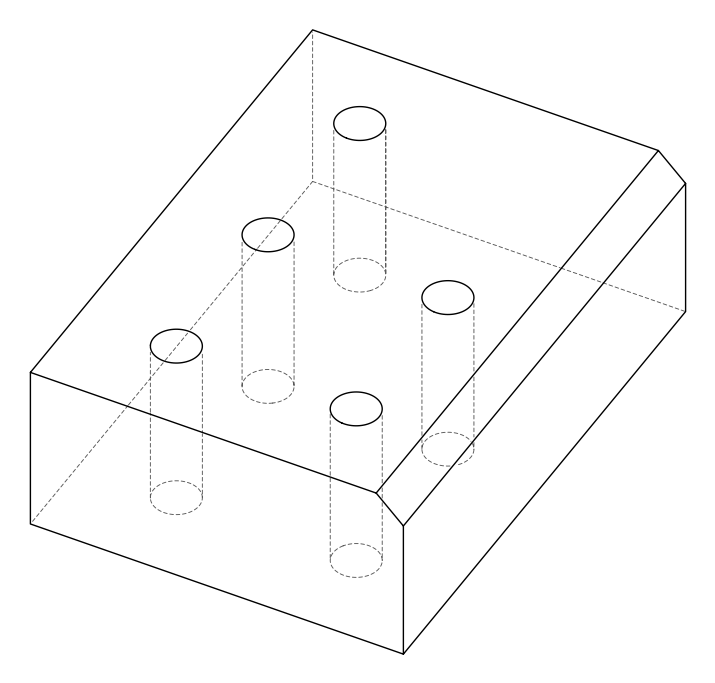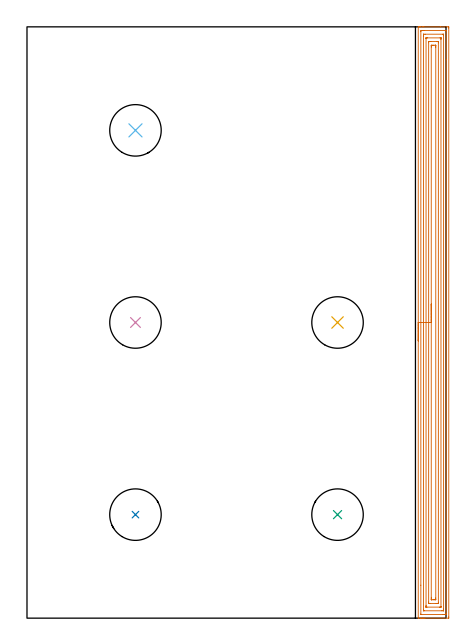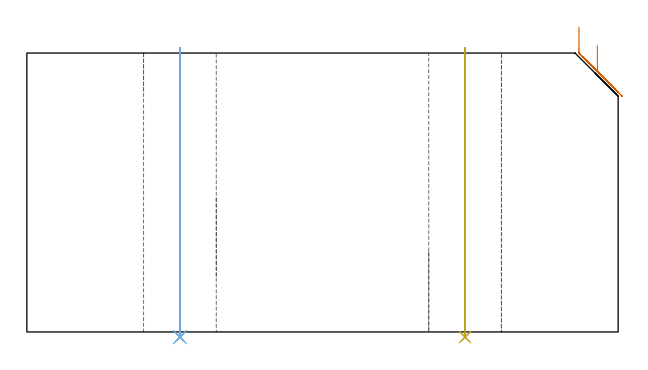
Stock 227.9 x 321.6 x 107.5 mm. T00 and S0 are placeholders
(PLAN: 6 operations, 1 tool changes, 18 min)
(1 AREA_MILL | FG_CHAMFER_SURFACE | UGT0205_001 | 15.77 min | 44305 mm3)
(2 INDEXABLE_INSERT_DRILL_THROUGH_HOLE_FROM_SOLID | STEP1HOLE | NXT0302_027 | 0.45 min | 66163 mm3)
(3 INDEXABLE_INSERT_DRILL_THROUGH_HOLE_FROM_SOLID_1 | STEP1HOLE_1 | NXT0302_027 | 0.45 min | 66154 mm3)
(4 INDEXABLE_INSERT_DRILL_THROUGH_HOLE_FROM_SOLID_2 | STEP1HOLE_2 | NXT0302_027 | 0.45 min | 66160 mm3)
(5 INDEXABLE_INSERT_DRILL_THROUGH_HOLE_FROM_SOLID_3 | STEP1HOLE_3 | NXT0302_027 | 0.45 min | 66155 mm3)
(6 INDEXABLE_INSERT_DRILL_THROUGH_HOLE_FROM_SOLID_4 | STEP1HOLE_4 | NXT0302_027 | 0.45 min | 66160 mm3)
(TOOL UGT0205_001 | Chamfer Mill 20 x 3 x 45 deg. | D20 FL50 Z2)
(TOOL NXT0302_027 | Index. Insert Drill 28mm [880-D2800L32-05] | D28 PA176 FL140 Z2)
(OP 1 AREA_MILL)
G17 G21 G94 G90
T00 M6
G54
G17 G0 G90 X212.8 Y150.8 S1061 M3
G43 Z117.5 H0
G94 G1 Y150.838 Z116.628 F250.
Y150.952 Z115.763
Y151.141 Z114.912
Y151.403 Z114.08
Y151.737 Z113.274
Y152.14 Z112.5
Y152.608 Z111.764
Y153.14 Z111.072
Y153.729 Z110.429
Y154.372 Z109.839
Y155.064 Z109.308
Y155.8 Z108.84
Y156.574 Z108.437
Y157.38 Z108.103
Y158.212 Z107.841
Y159.064 Z107.652
Y159.928 Z107.538
Y160.8 Z107.5
Y321.441
X212.802 Y321.59 Z107.488
X212.94 Y321.597 Z107.352
X213.085 Y321.6 Z107.214
X213.451 Z106.848
X214.078 Z106.217
X215.269 Z105.028
X215.833 Z104.461
X224.909 Z95.388
X229. Z91.297
X229.285 Y321.597 Z91.012
X229.392 Y321.59 Z90.905
X229.399 Y321.482 Z90.899
X229.4 Y320.995 Z90.9
Y0.605
X229.395 Y0.114 Z90.903
X229.392 Y0.01 Z90.906
X229.282 Y0. Z91.015
X216.429 Z103.866
X215.833 Z104.461
X215.269 Z105.028
X214.956 Z105.34
X214.391 Z105.905
X214.078 Z106.217
X213.085 Z107.214
X212.942 Y0.001 Z107.35
X212.898 Y0.002 Z107.393
X212.803 Y0.01 Z107.488
X212.8 Y0.159 Z107.5
Y160.8
X214.214 Z106.086
X214.215 Y319.07 Z106.085
X214.216 Y319.21 Z106.084
X214.221 Y319.577 Z106.079
X214.579 Y319.593 Z105.721
X214.956 Y319.597 Z105.344
X215.45 Y319.6 Z104.85
X215.833 Z104.467
X227.739 Z92.561
X227.914 Y319.598 Z92.386
X227.943 Y319.596 Z92.357
X227.971 Y319.59 Z92.329
X227.979 Y319.582 Z92.321
X227.981 Y319.56 Z92.319
X227.985 Y319.349 Z92.315
X227.986 Y303.682 Z92.314
X227.985 Y2.53 Z92.315
X227.984 Y2.39 Z92.316
X227.979 Y2.023 Z92.321
X227.621 Y2.007 Z92.679
X227.244 Y2.003 Z93.056
X226.75 Y2. Z93.55
X226.367 Z93.933
X214.461 Z105.839
X214.286 Y2.002 Z106.014
X214.257 Y2.004 Z106.043
X214.229 Y2.01 Z106.071
X214.221 Y2.018 Z106.079
X214.219 Y2.04 Z106.081
X214.215 Y2.251 Z106.085
X214.214 Y17.924 Z106.086
Y160.8
X215.628 Z104.672
X215.629 Y316.741 Z104.671
X215.63 Y317.425 Z104.67
X215.633 Y317.529 Z104.667
X215.635 Y317.578 Z104.665
X215.641 Y317.591 Z104.659
X215.665 Y317.596 Z104.635
X215.833 Y317.598 Z104.467
X216.539 Y317.6 Z103.761
X226.195 Y317.599 Z94.105
X226.367 Y317.595 Z93.933
X226.538 Y317.59 Z93.762
X226.565 Y317.579 Z93.735
X226.567 Y317.549 Z93.733
X226.57 Y317.494 Z93.73
X226.571 Y317.425 Z93.729
Y317.217
Y4.859
X226.57 Y4.175 Z93.73
X226.567 Y4.071 Z93.733
X226.565 Y4.022 Z93.735
X226.559 Y4.009 Z93.741
X226.535 Y4.004 Z93.765
X226.367 Y4.002 Z93.933
X225.661 Y4. Z94.639
X216.005 Y4.001 Z104.295
X215.833 Y4.005 Z104.467
X215.662 Y4.01 Z104.638
X215.635 Y4.021 Z104.665
X215.633 Y4.051 Z104.668
X215.63 Y4.106 Z104.67
X215.629 Y4.175 Z104.671
Y4.383
X215.628 Y160.8 Z104.672
X217.043 Z103.257
Y315.302
X217.045 Y315.488 Z103.255
X217.047 Y315.555 Z103.253
X217.049 Y315.585 Z103.251
X217.066 Y315.59 Z103.234
X217.17 Y315.593 Z103.13
X217.589 Y315.6 Z102.711
X217.628 Z102.672
X224.65 Z95.65
X225.03 Y315.597 Z95.27
X225.125 Y315.593 Z95.175
X225.145 Y315.59 Z95.155
X225.151 Y315.581 Z95.149
X225.153 Y315.548 Z95.147
X225.155 Y315.471 Z95.145
X225.157 Y315.085 Z95.143
Y314.747
Y6.298
X225.155 Y6.112 Z95.145
X225.153 Y6.045 Z95.147
X225.151 Y6.015 Z95.149
X225.134 Y6.01 Z95.166
X225.03 Y6.006 Z95.27
X224.611 Y6. Z95.689
X224.572 Z95.728
X217.55 Z102.75
X217.17 Y6.003 Z103.13
X217.075 Y6.007 Z103.225
X217.055 Y6.01 Z103.245
X217.049 Y6.019 Z103.251
X217.047 Y6.052 Z103.253
X217.045 Y6.129 Z103.255
X217.043 Y6.515 Z103.257
Y6.853
Y160.8
X218.457 Z101.843
Y312.972
X218.467 Y313.59 Z101.833
X218.721 Y313.597 Z101.579
X219.344 Y313.599 Z100.956
X219.595 Y313.6 Z100.705
X223.108 Y313.599 Z97.192
X223.733 Y313.59 Z96.567
X223.743 Y312.953 Z96.557
Y8.628
X223.733 Y8.01 Z96.567
X223.479 Y8.003 Z96.821
X222.856 Y8.001 Z97.444
X222.605 Y8. Z97.695
X219.092 Y8.001 Z101.208
X218.467 Y8.01 Z101.833
X218.457 Y8.637 Z101.843
Y8.647
Y160.8
X219.871 Z100.429
Y310.642
X219.873 Y311.178 Z100.427
X219.876 Y311.53 Z100.424
X219.878 Y311.578 Z100.422
X219.912 Y311.59 Z100.388
X220.015 Y311.594 Z100.285
X220.222 Y311.597 Z100.078
X220.685 Y311.6 Z99.615
X221.1 Z99.2
X221.978 Z98.322
X222.116 Y311.599 Z98.184
X222.227 Y311.597 Z98.073
X222.3 Y311.593 Z98.
X222.318 Y311.59 Z97.982
X222.322 Y311.579 Z97.978
X222.324 Y311.534 Z97.976
X222.328 Y311.178 Z97.972
X222.329 Y310.821 Z97.971
Y310.285
Y10.958
X222.327 Y10.422 Z97.973
X222.324 Y10.07 Z97.976
X222.322 Y10.022 Z97.978
X222.288 Y10.01 Z98.012
X222.185 Y10.006 Z98.115
X221.978 Y10.003 Z98.322
X221.515 Y10. Z98.785
X221.1 Z99.2
X220.222 Z100.078
X220.084 Y10.001 Z100.216
X219.973 Y10.003 Z100.327
X219.9 Y10.007 Z100.4
X219.882 Y10.01 Z100.418
X219.878 Y10.021 Z100.422
X219.876 Y10.066 Z100.424
X219.872 Y10.422 Z100.428
X219.871 Y10.779 Z100.429
Y11.315
Y160.8
Y161.672 Z100.467
Y162.536 Z100.581
Y163.388 Z100.77
Y164.22 Z101.032
Y165.026 Z101.366
Y165.8 Z101.769
Y166.536 Z102.237
Y167.228 Z102.768
Y167.871 Z103.358
Y168.46 Z104.001
Y168.992 Z104.693
Y169.46 Z105.429
Y169.863 Z106.203
Y170.197 Z107.009
Y170.459 Z107.841
Y170.648 Z108.692
Y170.762 Z109.557
Y170.8 Z110.429
G0 Z117.5
M5
M2
(OP 2 INDEXABLE_INSERT_DRILL_THROUGH_HOLE_FROM_SOLID)
G17 G21 G94 G90
T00 M6
G54
G17 G0 G90 X59. Y56.3 S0 M3
G43 Z117.5 H1
G94 G81 G98 Z-1.989 F250. R109.5
G80
M5
M2
(OP 3 INDEXABLE_INSERT_DRILL_THROUGH_HOLE_FROM_SOLID_1)
G17 G21 G94 G90
T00 M6
G54
G17 G0 G90 X168.9 Y56.3 S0 M3
G43 Z117.5 H1
G94 G81 G98 Z-1.989 F250. R109.5
G80
M5
M2
(OP 4 INDEXABLE_INSERT_DRILL_THROUGH_HOLE_FROM_SOLID_2)
G17 G21 G94 G90
T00 M6
G54
G17 G0 G90 X59. Y160.8 S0 M3
G43 Z117.5 H1
G94 G81 G98 Z-1.989 F250. R109.5
G80
M5
M2
(OP 5 INDEXABLE_INSERT_DRILL_THROUGH_HOLE_FROM_SOLID_3)
G17 G21 G94 G90
T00 M6
G54
G17 G0 G90 X168.9 Y160.8 S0 M3
G43 Z117.5 H1
G94 G81 G98 Z-1.989 F250. R109.5
G80
M5
M2
(OP 6 INDEXABLE_INSERT_DRILL_THROUGH_HOLE_FROM_SOLID_4)
G17 G21 G94 G90
T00 M6
G54
G17 G0 G90 X59. Y265.3 S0 M3
G43 Z117.5 H1
G94 G81 G98 Z-1.989 F250. R109.5
G80
M5
M2
